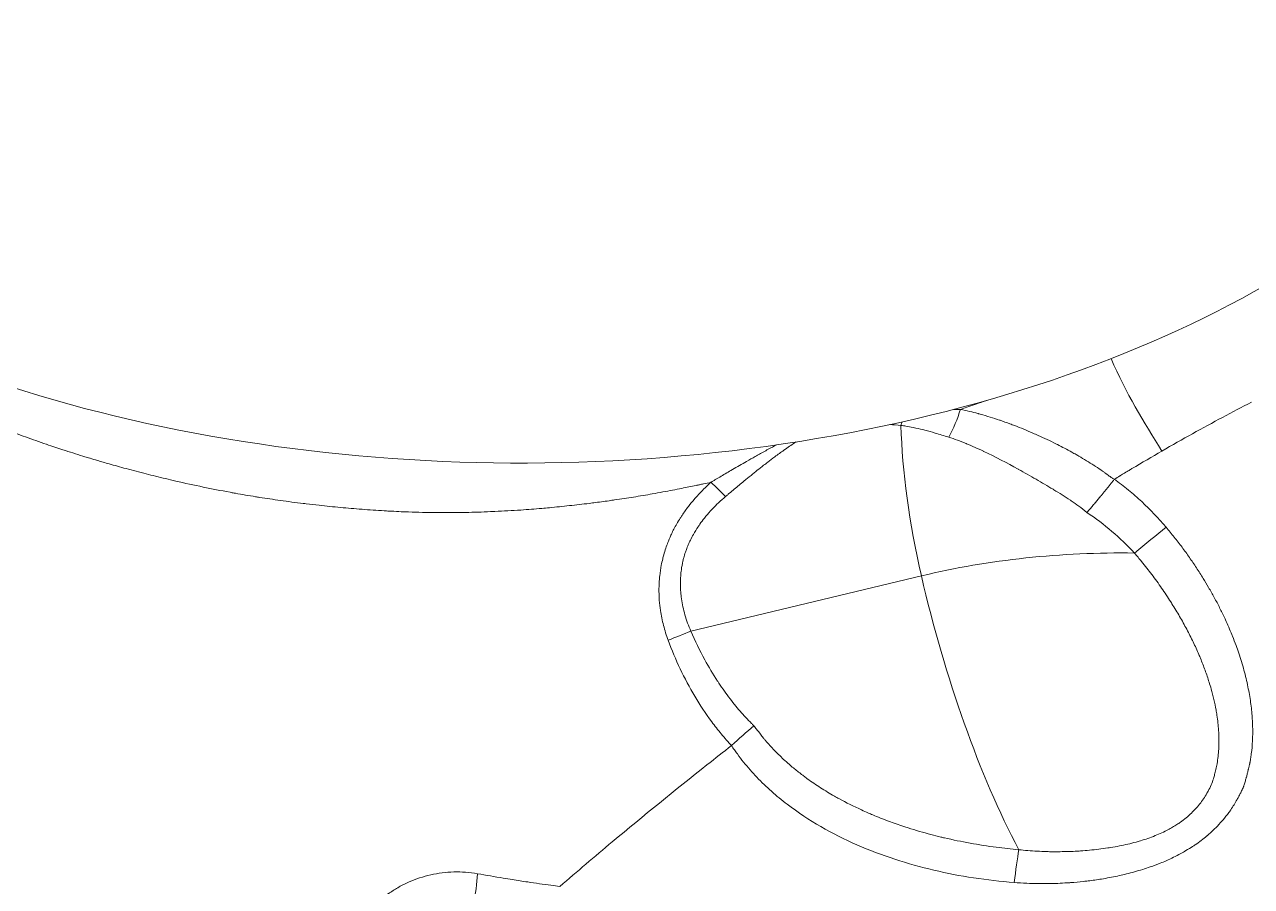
# Model space of a CAD drawing. Header units: millimetres. Extents: x -2122 to 22797, y 3569 to 89276.
# Drawn here: x 9050.4 to 9213.5, y 79997 to 80111.5 of the extents above; entities that cross this region are included whole.
import ezdxf

# ---------------------------------------------------------------- set-up
doc = ezdxf.new("R2010")
doc.units = ezdxf.units.MM
doc.header["$LTSCALE"] = 20
doc.layers.add('IA-TRAZ', color=8, linetype='Continuous', lineweight=5)

# ---------------------------------------------------------------- blocks, each defined once
blk = doc.blocks.new('A$C6cb7b9ed')
at = {"color": 0, "linetype": 'Continuous', "lineweight": 0, "extrusion": (2.77556e-16, 0.816497, 0.57735)}
blk.add_line((669.16, 4064.45), (699.81, 4071.78), dxfattribs=at)
at = {"color": 0, "linetype": 'Continuous', "lineweight": 0, "extrusion": (-9.71871e-17, 5.55112e-17, -1)}
blk.add_ellipse((646.6, 4167.61), major_axis=(140, 0), ratio=0.57735, start_param=0.282731, end_param=2.356194, dxfattribs=at)
at = {"color": 0, "linetype": 'Continuous', "lineweight": 0}
for centre, major_axis, ratio, start_param, end_param in [((700.51, 4094.41), (3.46, 9.25), 0.447039, -1.868229, -1.457333), ((693.31, 4096.56), (1.54, 9.76), 0.498275, -2.002504, -1.946694), ((728.35, 4074.68), (-7.62, -6.28), 0.024027, -2.143778, -1.563227), ((726.33, 4034.83), (-69.29, 0), 0.57735, -1.596918, -1.178097), ((638.22, 4030.75), (1, 7.84), 0.308149, -2.358245, -1.345308)]:
    blk.add_ellipse(centre, major_axis=major_axis, ratio=ratio, start_param=start_param, end_param=end_param, dxfattribs=at)
at = {"color": 0, "linetype": 'Continuous', "lineweight": 0, "extrusion": (-5.52021e-16, 6.2585e-16, -1)}
blk.add_ellipse((689.97, 4035.21), major_axis=(88.43, 68.1), ratio=0.183835, start_param=-0.890643, end_param=-0.78504, dxfattribs=at)
at = {"color": 0, "linetype": 'Continuous', "lineweight": 0, "extrusion": (3.4036e-16, 3.66778e-16, -1)}
blk.add_ellipse((711.43, 4073.63), major_axis=(-8.73, 36.5), ratio=0.31246, start_param=-1.546583, end_param=-0.977279, dxfattribs=at)
at = {"color": 0, "linetype": 'Continuous', "lineweight": 0, "extrusion": (-7.4465e-16, 1.04304e-15, -1)}
blk.add_ellipse((729.98, 4085.08), major_axis=(21.95, 12.96), ratio=0.075859, start_param=-1.444098, end_param=-1.255503, dxfattribs=at)
at = {"color": 0, "linetype": 'Continuous', "lineweight": 0, "extrusion": (-1.29574e-14, -1.31058e-14, -1)}
blk.add_ellipse((670.06, 4086.11), major_axis=(-7.04, 6.92), ratio=0.009794, start_param=-2.136899, end_param=-1.835884, dxfattribs=at)
at = {"color": 0, "linetype": 'Continuous', "lineweight": 0, "extrusion": (6.92439e-17, 1.87789e-16, -1)}
blk.add_ellipse((717.9, 4074.66), major_axis=(-13.6, 56.86), ratio=0.31246, start_param=-2.255862, end_param=-1.546583, dxfattribs=at)
at = {"color": 0, "linetype": 'Continuous', "lineweight": 0, "extrusion": (8.3559e-16, -1.87811e-15, -1)}
blk.add_ellipse((666.1, 4063.97), major_axis=(-9.18, -3.65), ratio=0.072038, start_param=-1.881475, end_param=-1.547257, dxfattribs=at)
at = {"color": 0, "linetype": 'Continuous', "lineweight": 0, "extrusion": (-2.48819e-15, 2.83916e-15, -1)}
blk.add_ellipse((675.34, 4049.45), major_axis=(6.35, 5.73), ratio=0.042107, start_param=-1.654337, end_param=-1.181696, dxfattribs=at)
at = {"color": 0, "linetype": 'Continuous', "lineweight": 0, "extrusion": (-2.42507e-14, 3.55032e-15, -1)}
blk.add_ellipse((711.88, 4028.76), major_axis=(1.34, 9.79), ratio=0.005334, start_param=-1.336922, end_param=-0.826575, dxfattribs=at)
at = {"color": 0, "linetype": 'Continuous', "lineweight": 0}
for points, knots in [([(671.84, 4084.23), (671.5, 4084.15), (671.16, 4084.08), (670.83, 4084.01), (670.66, 4083.97), (670.49, 4083.94), (670.33, 4083.9), (670.26, 4083.89), (670.2, 4083.87), (670.14, 4083.86), (670.12, 4083.86), (670.1, 4083.85), (670.08, 4083.85), (670, 4083.83), (669.92, 4083.82), (669.85, 4083.8), (669.22, 4083.67), (668.6, 4083.54), (667.96, 4083.42), (667.13, 4083.25), (666.3, 4083.09), (665.45, 4082.94), (664.98, 4082.85), (664.52, 4082.77), (664.04, 4082.68), (663.22, 4082.54), (662.39, 4082.4), (661.54, 4082.26), (660.71, 4082.13), (659.87, 4082), (659.02, 4081.88), (658.86, 4081.86), (658.7, 4081.83), (658.54, 4081.81), (657.87, 4081.71), (657.18, 4081.62), (656.49, 4081.53), (656.22, 4081.5), (655.94, 4081.46), (655.65, 4081.42), (654.79, 4081.32), (653.91, 4081.21), (653.02, 4081.12), (652.14, 4081.02), (651.25, 4080.93), (650.36, 4080.85), (650.02, 4080.82), (649.69, 4080.79), (649.35, 4080.76), (648.43, 4080.68), (647.49, 4080.61), (646.54, 4080.54), (645.41, 4080.46), (644.27, 4080.4), (643.11, 4080.35), (643.05, 4080.34), (643, 4080.34), (642.94, 4080.34), (641.85, 4080.29), (640.74, 4080.25), (639.63, 4080.23), (638.68, 4080.21), (637.71, 4080.19), (636.75, 4080.19), (635.67, 4080.19), (634.58, 4080.2), (633.48, 4080.22), (632.87, 4080.24), (632.25, 4080.26), (631.64, 4080.28), (630.77, 4080.31), (629.91, 4080.35), (629.03, 4080.4), (628.93, 4080.4), (628.82, 4080.41), (628.71, 4080.41), (628.66, 4080.42), (628.61, 4080.42), (628.57, 4080.42), (628.56, 4080.42), (628.55, 4080.42), (628.55, 4080.42), (628.5, 4080.43), (628.45, 4080.43), (628.39, 4080.43), (627.9, 4080.46), (627.41, 4080.49), (626.92, 4080.53), (626.43, 4080.56), (625.93, 4080.6), (625.45, 4080.64), (624.48, 4080.71), (623.53, 4080.79), (622.58, 4080.88), (621.62, 4080.97), (620.67, 4081.06), (619.74, 4081.17), (619.16, 4081.23), (618.59, 4081.29), (618.02, 4081.36), (617.89, 4081.38), (617.76, 4081.39), (617.64, 4081.41), (616.61, 4081.53), (615.6, 4081.67), (614.6, 4081.81), (613.67, 4081.94), (612.74, 4082.08), (611.83, 4082.22), (611.66, 4082.25), (611.48, 4082.28), (611.31, 4082.31), (610.39, 4082.45), (609.5, 4082.61), (608.61, 4082.77), (608.55, 4082.78), (608.49, 4082.79), (608.43, 4082.8), (608.37, 4082.81), (608.3, 4082.82), (608.24, 4082.83), (608.22, 4082.84), (608.2, 4082.84), (608.18, 4082.84), (608.08, 4082.86), (607.99, 4082.88), (607.9, 4082.9), (606.7, 4083.12), (605.51, 4083.35), (604.33, 4083.59), (603.1, 4083.85), (601.89, 4084.11), (600.69, 4084.39), (599.78, 4084.6), (598.88, 4084.81), (598, 4085.03), (597.58, 4085.13), (597.17, 4085.23), (596.76, 4085.34), (595.86, 4085.57), (594.96, 4085.8), (594.08, 4086.04), (593.32, 4086.25), (592.57, 4086.46), (591.82, 4086.67), (591.3, 4086.82), (590.78, 4086.97), (590.27, 4087.12), (589.94, 4087.22), (589.62, 4087.31), (589.29, 4087.41), (589.28, 4087.41), (589.27, 4087.42), (589.26, 4087.42), (589.04, 4087.49), (588.82, 4087.56), (588.6, 4087.62), (588.51, 4087.65), (588.42, 4087.68), (588.34, 4087.7), (587.45, 4087.98), (586.56, 4088.26), (585.68, 4088.55), (584.96, 4088.78), (584.24, 4089.02), (583.52, 4089.27), (583.5, 4089.27), (583.49, 4089.28), (583.48, 4089.28), (582.56, 4089.59), (581.64, 4089.92), (580.73, 4090.25), (579.85, 4090.57), (578.96, 4090.9), (578.08, 4091.23), (577.13, 4091.6), (576.17, 4091.97), (575.23, 4092.36), (574.35, 4092.71), (573.48, 4093.08), (572.61, 4093.45), (572.42, 4093.53), (572.23, 4093.61), (572.04, 4093.69), (572, 4093.71), (571.96, 4093.73), (571.93, 4093.74), (571.89, 4093.76), (571.86, 4093.77), (571.82, 4093.79), (571.76, 4093.81), (571.7, 4093.84), (571.64, 4093.86), (571.56, 4093.9), (571.48, 4093.93), (571.41, 4093.97), (570.8, 4094.23), (570.2, 4094.5), (569.6, 4094.77), (568.64, 4095.21), (567.67, 4095.67), (566.71, 4096.13), (565.89, 4096.53), (565.08, 4096.93), (564.26, 4097.35), (563.85, 4097.56), (563.43, 4097.78), (563.02, 4097.99), (562.4, 4098.32), (561.79, 4098.65), (561.17, 4098.98), (560.93, 4099.12), (560.68, 4099.25), (560.44, 4099.39), (559.67, 4099.81), (558.91, 4100.25), (558.15, 4100.69), (557.79, 4100.91), (557.42, 4101.12), (557.06, 4101.34), (557.01, 4101.37), (556.95, 4101.41), (556.9, 4101.44), (556.89, 4101.44), (556.88, 4101.45), (556.87, 4101.46), (556.81, 4101.49), (556.75, 4101.53), (556.69, 4101.57), (555.89, 4102.05), (555.11, 4102.54), (554.33, 4103.04), (553.59, 4103.52), (552.84, 4104.01), (552.11, 4104.51), (552.1, 4104.52), (552.08, 4104.53), (552.07, 4104.54), (551.36, 4105.03), (550.65, 4105.52), (549.96, 4106.03), (549.27, 4106.52), (548.6, 4107.02), (547.94, 4107.53), (547.29, 4108.02), (546.66, 4108.52), (546.03, 4109.03), (545.89, 4109.14), (545.75, 4109.26), (545.61, 4109.37), (545.22, 4109.69), (544.84, 4110.01), (544.46, 4110.33), (544.42, 4110.37), (544.38, 4110.4), (544.34, 4110.44), (544.33, 4110.44), (544.32, 4110.45), (544.31, 4110.46), (544.27, 4110.49), (544.23, 4110.53), (544.19, 4110.56), (544.14, 4110.61), (544.09, 4110.65), (544.04, 4110.69), (543.94, 4110.78), (543.84, 4110.86), (543.74, 4110.95), (543.55, 4111.12), (543.35, 4111.29), (543.16, 4111.46), (542.51, 4112.03), (541.88, 4112.61), (541.26, 4113.2), (541.13, 4113.33), (541, 4113.45), (540.87, 4113.58), (540.31, 4114.12), (539.75, 4114.67), (539.21, 4115.22), (539.18, 4115.26), (539.14, 4115.3), (539.1, 4115.34), (539.09, 4115.35), (539.08, 4115.36), (539.07, 4115.37), (539.02, 4115.42), (538.97, 4115.48), (538.92, 4115.53), (538.84, 4115.61), (538.77, 4115.69), (538.69, 4115.76), (538.63, 4115.82), (538.58, 4115.88), (538.52, 4115.94), (538.4, 4116.07), (538.29, 4116.19), (538.17, 4116.31), (538.15, 4116.34), (538.12, 4116.37), (538.09, 4116.4)], [0.1192307, 0.1192307, 0.1192307, 0.1192307, 0.1226397, 0.1226397, 0.1226397, 0.1243442, 0.1243442, 0.1243442, 0.124979, 0.124979, 0.124979, 0.1251964, 0.1251964, 0.1251964, 0.1260487, 0.1260487, 0.1260487, 0.1328666, 0.1328666, 0.1328666, 0.1416881, 0.1416881, 0.1416881, 0.1465026, 0.1465026, 0.1465026, 0.1549023, 0.1549023, 0.1549023, 0.163139, 0.163139, 0.163139, 0.1646525, 0.1646525, 0.1646525, 0.1711519, 0.1711519, 0.1711519, 0.1737746, 0.1737746, 0.1737746, 0.1818867, 0.1818867, 0.1818867, 0.1898727, 0.1898727, 0.1898727, 0.1928372, 0.1928372, 0.1928372, 0.2010465, 0.2010465, 0.2010465, 0.2107918, 0.2107918, 0.2107918, 0.2112579, 0.2112579, 0.2112579, 0.2204657, 0.2204657, 0.2204657, 0.2283185, 0.2283185, 0.2283185, 0.2370748, 0.2370748, 0.2370748, 0.2419544, 0.2419544, 0.2419544, 0.2487724, 0.2487724, 0.2487724, 0.2496247, 0.2496247, 0.2496247, 0.2499955, 0.2499955, 0.2499955, 0.2500508, 0.2500508, 0.2500508, 0.2504769, 0.2504769, 0.2504769, 0.2546638, 0.2546638, 0.2546638, 0.2588927, 0.2588927, 0.2588927, 0.2672423, 0.2672423, 0.2672423, 0.27573, 0.27573, 0.27573, 0.2809554, 0.2809554, 0.2809554, 0.2821402, 0.2821402, 0.2821402, 0.2916109, 0.2916109, 0.2916109, 0.3005351, 0.3005351, 0.3005351, 0.3022467, 0.3022467, 0.3022467, 0.3112317, 0.3112317, 0.3112317, 0.3118388, 0.3118388, 0.3118388, 0.3124976, 0.3124976, 0.3124976, 0.3126911, 0.3126911, 0.3126911, 0.3135433, 0.3135433, 0.3135433, 0.3247763, 0.3247763, 0.3247763, 0.3364563, 0.3364563, 0.3364563, 0.3452694, 0.3452694, 0.3452694, 0.3493668, 0.3493668, 0.3493668, 0.3583828, 0.3583828, 0.3583828, 0.3660967, 0.3660967, 0.3660967, 0.3714962, 0.3714962, 0.3714962, 0.3749052, 0.3749052, 0.3749052, 0.3750105, 0.3750105, 0.3750105, 0.3773805, 0.3773805, 0.3773805, 0.3783142, 0.3783142, 0.3783142, 0.3877928, 0.3877928, 0.3877928, 0.3955082, 0.3955082, 0.3955082, 0.3956504, 0.3956504, 0.3956504, 0.4054964, 0.4054964, 0.4054964, 0.4150489, 0.4150489, 0.4150489, 0.425425, 0.425425, 0.425425, 0.4350176, 0.4350176, 0.4350176, 0.4371193, 0.4371193, 0.4371193, 0.4375196, 0.4375196, 0.4375196, 0.4379716, 0.4379716, 0.4379716, 0.4386965, 0.4386965, 0.4386965, 0.4396761, 0.4396761, 0.4396761, 0.4470694, 0.4470694, 0.4470694, 0.4589807, 0.4589807, 0.4589807, 0.4690689, 0.4690689, 0.4690689, 0.4742327, 0.4742327, 0.4742327, 0.4819486, 0.4819486, 0.4819486, 0.4850265, 0.4850265, 0.4850265, 0.4947021, 0.4947021, 0.4947021, 0.4993335, 0.4993335, 0.4993335, 0.50003, 0.50003, 0.50003, 0.5001857, 0.5001857, 0.5001857, 0.501038, 0.501038, 0.501038, 0.5121075, 0.5121075, 0.5121075, 0.5227659, 0.5227659, 0.5227659, 0.5229761, 0.5229761, 0.5229761, 0.5333489, 0.5333489, 0.5333489, 0.5435068, 0.5435068, 0.5435068, 0.5533843, 0.5533843, 0.5533843, 0.5555819, 0.5555819, 0.5555819, 0.5617347, 0.5617347, 0.5617347, 0.5623999, 0.5623999, 0.5623999, 0.5625348, 0.5625348, 0.5625348, 0.5632521, 0.5632521, 0.5632521, 0.5641044, 0.5641044, 0.5641044, 0.5658089, 0.5658089, 0.5658089, 0.5692179, 0.5692179, 0.5692179, 0.5804676, 0.5804676, 0.5804676, 0.5828538, 0.5828538, 0.5828538, 0.5930808, 0.5930808, 0.5930808, 0.593776, 0.593776, 0.593776, 0.5939331, 0.5939331, 0.5939331, 0.5947853, 0.5947853, 0.5947853, 0.5960098, 0.5960098, 0.5960098, 0.5969709, 0.5969709, 0.5969709, 0.5989531, 0.5989531, 0.5989531, 0.5994036, 0.5994036, 0.5994036, 0.5994036]), ([(708.66, 4095.16), (707.89, 4094.9), (706.96, 4094.58), (705.86, 4094.21), (705.58, 4094.12), (705.3, 4094.02), (705.01, 4093.92)], [0.00048775, 0.00048775, 0.00048775, 0.00048775, 0.0126066, 0.0126066, 0.0126066, 0.01559906, 0.01559906, 0.01559906, 0.01559906]), ([(705.01, 4093.92), (705.41, 4093.83), (705.81, 4093.74), (706.21, 4093.65), (706.59, 4093.55), (706.96, 4093.46), (707.33, 4093.36), (707.35, 4093.35), (707.37, 4093.34), (707.4, 4093.34), (707.47, 4093.32), (707.55, 4093.29), (707.63, 4093.27), (708.07, 4093.15), (708.51, 4093.02), (708.95, 4092.88), (709.37, 4092.75), (709.79, 4092.62), (710.21, 4092.48), (710.23, 4092.47), (710.24, 4092.47), (710.26, 4092.46), (710.7, 4092.31), (711.13, 4092.16), (711.57, 4091.99), (711.78, 4091.91), (712, 4091.83), (712.22, 4091.75), (712.62, 4091.6), (713.02, 4091.44), (713.42, 4091.27), (713.82, 4091.11), (714.23, 4090.94), (714.63, 4090.76), (714.86, 4090.66), (715.1, 4090.56), (715.33, 4090.45), (715.73, 4090.27), (716.13, 4090.09), (716.53, 4089.9), (716.92, 4089.72), (717.3, 4089.53), (717.68, 4089.34), (717.74, 4089.31), (717.79, 4089.29), (717.85, 4089.26), (717.86, 4089.25), (717.88, 4089.24), (717.89, 4089.24), (718.21, 4089.07), (718.53, 4088.91), (718.85, 4088.74), (719.17, 4088.58), (719.49, 4088.4), (719.81, 4088.23), (720, 4088.12), (720.19, 4088.02), (720.38, 4087.91), (720.41, 4087.89), (720.43, 4087.88), (720.46, 4087.87), (720.81, 4087.66), (721.16, 4087.46), (721.51, 4087.25), (721.85, 4087.04), (722.18, 4086.84), (722.52, 4086.62), (722.66, 4086.53), (722.8, 4086.44), (722.94, 4086.35), (722.95, 4086.34), (722.96, 4086.33), (722.97, 4086.33), (723.28, 4086.12), (723.59, 4085.91), (723.89, 4085.7), (723.99, 4085.63), (724.09, 4085.56), (724.19, 4085.49), (724.39, 4085.34), (724.59, 4085.2), (724.79, 4085.05), (724.81, 4085.04), (724.82, 4085.03), (724.83, 4085.02), (724.87, 4084.99), (724.91, 4084.96), (724.96, 4084.93), (725.01, 4084.89), (725.06, 4084.85), (725.12, 4084.82), (725.17, 4084.78), (725.22, 4084.75), (725.27, 4084.72), (725.32, 4084.7), (725.38, 4084.67), (725.44, 4084.65)], [0, 0, 0, 0, 0.00068897, 0.00068897, 0.00068897, 0.00133773, 0.00133773, 0.00133773, 0.00137794, 0.00137794, 0.00137794, 0.00151424, 0.00151424, 0.00151424, 0.00228949, 0.00228949, 0.00228949, 0.00302847, 0.00302847, 0.00302847, 0.00305696, 0.00305696, 0.00305696, 0.00383179, 0.00383179, 0.00383179, 0.00421369, 0.00421369, 0.00421369, 0.00492762, 0.00492762, 0.00492762, 0.0056409, 0.0056409, 0.0056409, 0.00605694, 0.00605694, 0.00605694, 0.0067681, 0.0067681, 0.0067681, 0.00744773, 0.00744773, 0.00744773, 0.00754332, 0.00754332, 0.00754332, 0.00757118, 0.00757118, 0.00757118, 0.00813657, 0.00813657, 0.00813657, 0.00869958, 0.00869958, 0.00869958, 0.00904085, 0.00904085, 0.00904085, 0.00908542, 0.00908542, 0.00908542, 0.00971394, 0.00971394, 0.00971394, 0.01032569, 0.01032569, 0.01032569, 0.01058459, 0.01058459, 0.01058459, 0.01059965, 0.01059965, 0.01059965, 0.01117106, 0.01117106, 0.01117106, 0.01135677, 0.01135677, 0.01135677, 0.01173533, 0.01173533, 0.01173533, 0.01176077, 0.01176077, 0.01176077, 0.01183711, 0.01183711, 0.01183711, 0.01193218, 0.01193218, 0.01193218, 0.01201839, 0.01201839, 0.01201839, 0.01210252, 0.01210252, 0.01210252, 0.01210252]), ([(703.44, 4090.22), (702.83, 4090.41), (702.23, 4090.6), (701.63, 4090.77), (701.18, 4090.9), (700.73, 4091.03), (700.28, 4091.14), (699.88, 4091.25), (699.48, 4091.35), (699.09, 4091.43), (698.96, 4091.46), (698.83, 4091.49), (698.7, 4091.52), (698.39, 4091.58), (698.08, 4091.64), (697.76, 4091.69), (697.54, 4091.72), (697.31, 4091.76), (697.09, 4091.78)], [0, 0, 0, 0, 0.001072957, 0.001072957, 0.001072957, 0.001872912, 0.001872912, 0.001872912, 0.002582565, 0.002582565, 0.002582565, 0.002811903, 0.002811903, 0.002811903, 0.003361421, 0.003361421, 0.003361421, 0.003755593, 0.003755593, 0.003755593, 0.003755593]), ([(671.84, 4084.23), (671.86, 4084.24), (671.87, 4084.25), (671.88, 4084.25), (671.95, 4084.29), (672.01, 4084.33), (672.07, 4084.37), (672.19, 4084.44), (672.32, 4084.51), (672.44, 4084.59), (672.46, 4084.6), (672.48, 4084.61), (672.5, 4084.62), (672.73, 4084.76), (672.96, 4084.89), (673.19, 4085.03), (673.68, 4085.32), (674.18, 4085.61), (674.68, 4085.91), (675.31, 4086.27), (675.95, 4086.64), (676.58, 4087), (676.96, 4087.22), (677.33, 4087.43), (677.71, 4087.64), (677.84, 4087.72), (677.97, 4087.79), (678.11, 4087.86), (678.55, 4088.11), (679, 4088.36), (679.45, 4088.61), (679.82, 4088.81), (680.18, 4089), (680.55, 4089.2)], [-0.00000006, -0.00000006, -0.00000006, -0.00000006, 0.000025181, 0.000025181, 0.000025181, 0.000134689, 0.000134689, 0.000134689, 0.000353768, 0.000353768, 0.000353768, 0.000386661, 0.000386661, 0.000386661, 0.000792386, 0.000792386, 0.000792386, 0.001671854, 0.001671854, 0.001671854, 0.002783683, 0.002783683, 0.002783683, 0.003442857, 0.003442857, 0.003442857, 0.003673857, 0.003673857, 0.003673857, 0.004455729, 0.004455729, 0.004455729, 0.005087604, 0.005087604, 0.005087604, 0.005087604]), ([(683.16, 4089.59), (683.14, 4089.58), (683.12, 4089.56), (683.1, 4089.55), (683.05, 4089.52), (682.99, 4089.48), (682.94, 4089.45), (682.73, 4089.31), (682.51, 4089.16), (682.29, 4089.02), (682.04, 4088.84), (681.79, 4088.67), (681.54, 4088.49), (681.13, 4088.2), (680.72, 4087.91), (680.32, 4087.61), (680, 4087.37), (679.69, 4087.13), (679.38, 4086.89), (679.2, 4086.76), (679.02, 4086.62), (678.84, 4086.48), (678.27, 4086.04), (677.71, 4085.59), (677.16, 4085.14), (676.85, 4084.89), (676.53, 4084.64), (676.22, 4084.38), (675.79, 4084.03), (675.37, 4083.67), (674.94, 4083.31), (674.72, 4083.13), (674.51, 4082.95), (674.3, 4082.78), (674.19, 4082.69), (674.09, 4082.6), (673.98, 4082.51), (673.93, 4082.46), (673.87, 4082.42), (673.82, 4082.37), (673.81, 4082.36), (673.8, 4082.35), (673.78, 4082.34)], [0.007910324, 0.007910324, 0.007910324, 0.007910324, 0.007949356, 0.007949356, 0.007949356, 0.008041525, 0.008041525, 0.008041525, 0.008440437, 0.008440437, 0.008440437, 0.008905289, 0.008905289, 0.008905289, 0.009671875, 0.009671875, 0.009671875, 0.01027212, 0.01027212, 0.01027212, 0.010617289, 0.010617289, 0.010617289, 0.011706897, 0.011706897, 0.011706897, 0.012318952, 0.012318952, 0.012318952, 0.01316787, 0.01316787, 0.01316787, 0.013592166, 0.013592166, 0.013592166, 0.013804311, 0.013804311, 0.013804311, 0.013910389, 0.013910389, 0.013910389, 0.013935483, 0.013935483, 0.013935483, 0.013935483]), ([(721.82, 4080.21), (721.47, 4080.51), (721.11, 4080.79), (720.74, 4081.05), (720.4, 4081.3), (720.07, 4081.53), (719.73, 4081.76), (719.69, 4081.78), (719.65, 4081.81), (719.61, 4081.83), (718.88, 4082.32), (718.15, 4082.78), (717.4, 4083.23), (717.37, 4083.25), (717.35, 4083.27), (717.32, 4083.29), (716.56, 4083.74), (715.81, 4084.19), (715.06, 4084.62), (714.28, 4085.07), (713.5, 4085.51), (712.72, 4085.94), (712.71, 4085.95), (712.7, 4085.95), (712.69, 4085.96), (711.16, 4086.8), (709.64, 4087.6), (708.1, 4088.33), (708.09, 4088.33), (708.08, 4088.34), (708.07, 4088.34), (707.32, 4088.7), (706.56, 4089.04), (705.8, 4089.35), (705.77, 4089.36), (705.75, 4089.37), (705.73, 4089.38), (704.98, 4089.69), (704.22, 4089.97), (703.44, 4090.22)], [0, 0, 0, 0, 0.00070037, 0.00070037, 0.00070037, 0.00133046, 0.00133046, 0.00133046, 0.00140074, 0.00140074, 0.00140074, 0.00274833, 0.00274833, 0.00274833, 0.00280148, 0.00280148, 0.00280148, 0.0041674, 0.0041674, 0.0041674, 0.00558615, 0.00558615, 0.00558615, 0.00560296, 0.00560296, 0.00560296, 0.00840444, 0.00840444, 0.00840444, 0.00842374, 0.00842374, 0.00842374, 0.00980518, 0.00980518, 0.00980518, 0.00984642, 0.00984642, 0.00984642, 0.01120587, 0.01120587, 0.01120587, 0.01120587]), ([(727.59, 4085.91), (727.74, 4086), (729.11, 4086.81), (730.47, 4087.61), (731.78, 4088.37)], [0.8379275, 0.8379275, 0.8379275, 0.8379275, 0.8416667, 1, 1, 1, 1]), ([(725.45, 4084.63), (725.72, 4084.79), (725.97, 4084.94), (726.2, 4085.07), (726.23, 4085.09), (726.26, 4085.11), (726.29, 4085.13), (727.05, 4085.59), (727.41, 4085.8), (727.59, 4085.91)], [0.831818988, 0.831818988, 0.831818988, 0.831818988, 0.833142689, 0.833142689, 0.833142689, 0.833333333, 0.833333333, 0.833333333, 0.837927506, 0.837927506, 0.837927506, 0.837927506]), ([(666.15, 4063.22), (665.91, 4063.88), (665.7, 4064.54), (665.36, 4065.86), (665.22, 4066.52), (665.06, 4067.64), (665.01, 4068.09), (664.96, 4068.65), (664.96, 4068.77), (664.94, 4069.14), (664.93, 4069.39), (664.92, 4069.74), (664.92, 4069.83), (664.92, 4070.06), (664.93, 4070.2), (664.94, 4070.66), (664.96, 4070.98), (664.99, 4071.46), (665.01, 4071.62), (665.08, 4072.25), (665.15, 4072.72), (665.29, 4073.48), (665.35, 4073.77), (665.47, 4074.24), (665.51, 4074.42), (665.64, 4074.88), (665.73, 4075.17), (665.91, 4075.71), (666.01, 4075.98), (666.19, 4076.44), (666.27, 4076.63), (666.42, 4076.99), (666.5, 4077.16), (666.79, 4077.79), (667.03, 4078.24), (667.44, 4078.95), (667.6, 4079.22), (667.84, 4079.59), (667.91, 4079.71), (668.26, 4080.24), (668.55, 4080.63), (669.09, 4081.34), (669.35, 4081.65), (669.67, 4082.02), (669.72, 4082.08), (670.12, 4082.54), (670.48, 4082.92), (671.18, 4083.61), (671.51, 4083.93), (671.84, 4084.23)], [0, 0, 0, 0, 0.00105022, 0.00105022, 0.00207779, 0.00207779, 0.0027711, 0.0027711, 0.00294188, 0.00294188, 0.00333169, 0.00333169, 0.00346759, 0.00346759, 0.00367735, 0.00367735, 0.00416907, 0.00416907, 0.00441282, 0.00441282, 0.0051457, 0.0051457, 0.00560441, 0.00560441, 0.00588377, 0.00588377, 0.00633871, 0.00633871, 0.00675888, 0.00675888, 0.00708405, 0.00708405, 0.00735471, 0.00735471, 0.0081418, 0.0081418, 0.00860698, 0.00860698, 0.00882565, 0.00882565, 0.00956626, 0.00956626, 0.01017042, 0.01017042, 0.01029659, 0.01029659, 0.01108725, 0.01108725, 0.01176753, 0.01176753, 0.01176753, 0.01176753]), ([(725.41, 4084.56), (725.32, 4084.45), (725.24, 4084.34), (725.15, 4084.23), (725.06, 4084.12), (724.97, 4084.01), (724.87, 4083.89), (724.78, 4083.78), (724.69, 4083.66), (724.59, 4083.54), (724.5, 4083.42), (724.4, 4083.3), (724.3, 4083.18), (724.2, 4083.06), (724.1, 4082.93), (724, 4082.81), (723.91, 4082.7), (723.82, 4082.59), (723.73, 4082.48), (723.61, 4082.33), (723.49, 4082.19), (723.37, 4082.04), (723.24, 4081.89), (723.11, 4081.73), (722.99, 4081.58), (722.86, 4081.44), (722.74, 4081.29), (722.62, 4081.14), (722.49, 4080.99), (722.36, 4080.84), (722.23, 4080.69), (722.1, 4080.54), (721.98, 4080.39), (721.85, 4080.24)], [0, 0, 0, 0, 0.086922, 0.086922, 0.086922, 0.172802, 0.172802, 0.172802, 0.257569, 0.257569, 0.257569, 0.341863, 0.341863, 0.341863, 0.425758, 0.425758, 0.425758, 0.5, 0.5, 0.5, 0.597268, 0.597268, 0.597268, 0.697951, 0.697951, 0.697951, 0.795889, 0.795889, 0.795889, 0.897944, 0.897944, 0.897944, 1, 1, 1, 1]), ([(725.46, 4084.63), (725.77, 4084.4), (726.09, 4084.16), (726.71, 4083.68), (727.02, 4083.44), (727.93, 4082.7), (728.52, 4082.18), (730.24, 4080.59), (731.33, 4079.45), (732.35, 4078.24)], [-0.00000006, -0.00000006, -0.00000006, -0.00000006, 0.000595908, 0.000595908, 0.001191875, 0.001191875, 0.00238381, 0.00238381, 0.00476768, 0.00476768, 0.00476768, 0.00476768]), ([(673.78, 4082.34), (673.46, 4082.07), (673.15, 4081.79), (672.56, 4081.23), (672.28, 4080.95), (671.99, 4080.64), (671.97, 4080.62), (671.9, 4080.54), (671.84, 4080.48), (671.5, 4080.11), (671.22, 4079.79), (670.75, 4079.2), (670.55, 4078.94), (670.28, 4078.55), (670.21, 4078.44), (669.91, 4077.99), (669.69, 4077.65), (669.36, 4077.04), (669.22, 4076.79), (669.03, 4076.38), (668.96, 4076.24), (668.8, 4075.87), (668.71, 4075.65), (668.56, 4075.26), (668.5, 4075.09), (668.36, 4074.68), (668.29, 4074.43), (668.18, 4074.04), (668.14, 4073.89), (668.02, 4073.37), (667.95, 4072.99), (667.86, 4072.32), (667.83, 4072.04), (667.8, 4071.62), (667.79, 4071.5), (667.78, 4071.14), (667.77, 4070.9), (667.77, 4070.51), (667.78, 4070.35), (667.79, 4069.95), (667.81, 4069.71), (667.84, 4069.39), (667.85, 4069.32), (667.86, 4069.16), (667.87, 4069.08), (667.97, 4068.28), (668.11, 4067.57), (668.5, 4066.14), (668.75, 4065.41), (669.09, 4064.62), (669.12, 4064.54), (669.16, 4064.45)], [0.00000001, 0.00000001, 0.00000001, 0.00000001, 0.00063812, 0.00063812, 0.00123664, 0.00123664, 0.00127623, 0.00127623, 0.00140562, 0.00140562, 0.00204308, 0.00204308, 0.00255246, 0.00255246, 0.00276481, 0.00276481, 0.0033849, 0.0033849, 0.00382869, 0.00382869, 0.00407497, 0.00407497, 0.00443754, 0.00443754, 0.00471172, 0.00471172, 0.00510492, 0.00510492, 0.00533885, 0.00533885, 0.00593155, 0.00593155, 0.00638114, 0.00638114, 0.00656887, 0.00656887, 0.00693306, 0.00693306, 0.00717401, 0.00717401, 0.00754186, 0.00754186, 0.00765737, 0.00765737, 0.00777932, 0.00777932, 0.00889519, 0.00889519, 0.01007461, 0.01007461, 0.01020983, 0.01020983, 0.01020983, 0.01020983]), ([(728.14, 4074.82), (727.18, 4075.84), (726.18, 4076.8), (725.13, 4077.7), (724.08, 4078.6), (722.98, 4079.44), (721.82, 4080.2)], [0, 0, 0, 0, 0.002106825, 0.002106825, 0.002106825, 0.004207791, 0.004207791, 0.004207791, 0.004207791]), ([(732.35, 4078.24), (732.72, 4077.81), (733.08, 4077.37), (733.78, 4076.49), (734.12, 4076.04), (734.79, 4075.15), (735.12, 4074.69), (735.76, 4073.78), (736.07, 4073.32), (736.68, 4072.39), (736.98, 4071.92), (737.52, 4071.05), (737.75, 4070.65), (738.25, 4069.81), (738.5, 4069.36), (738.99, 4068.45), (739.23, 4068), (739.69, 4067.09), (739.91, 4066.63), (740.16, 4066.1), (740.19, 4066.03), (740.52, 4065.3), (740.81, 4064.64), (741.11, 4063.9), (741.14, 4063.83), (741.33, 4063.35), (741.49, 4062.95), (741.76, 4062.2), (741.88, 4061.86), (742.25, 4060.76), (742.48, 4060.01), (742.89, 4058.52), (743.07, 4057.78), (743.36, 4056.35), (743.48, 4055.66), (743.67, 4054.3), (743.74, 4053.63), (743.8, 4052.83), (743.8, 4052.69), (743.84, 4052.04), (743.85, 4051.53), (743.85, 4050.79), (743.85, 4050.55), (743.82, 4049.72), (743.78, 4049.14), (743.7, 4048.41), (743.68, 4048.27), (743.64, 4047.9), (743.61, 4047.68), (743.56, 4047.41), (743.56, 4047.36), (743.53, 4047.22), (743.52, 4047.13), (743.49, 4047), (743.48, 4046.95), (743.46, 4046.85), (743.45, 4046.8), (743.43, 4046.7), (743.41, 4046.65), (743.39, 4046.55), (743.38, 4046.49), (743.35, 4046.38), (743.34, 4046.33), (743.31, 4046.21), (743.3, 4046.15), (743.27, 4046.06), (743.26, 4046.02), (743.23, 4045.89), (743.21, 4045.8), (743.17, 4045.64), (743.15, 4045.56), (743.12, 4045.41), (743.1, 4045.33), (743.06, 4045.19), (743.04, 4045.12), (743.01, 4045), (743, 4044.96), (742.97, 4044.83), (742.94, 4044.75), (742.89, 4044.57), (742.87, 4044.48), (742.82, 4044.32), (742.8, 4044.23), (742.75, 4044.07), (742.72, 4043.99), (742.69, 4043.9), (742.69, 4043.89), (742.69, 4043.88)], [0, 0, 0, 0, 0.00085251, 0.00085251, 0.00170236, 0.00170236, 0.00255038, 0.00255038, 0.00339841, 0.00339841, 0.00424835, 0.00424835, 0.00496213, 0.00496213, 0.00575154, 0.00575154, 0.00653777, 0.00653777, 0.00732252, 0.00732252, 0.00744319, 0.00744319, 0.00855278, 0.00855278, 0.00868372, 0.00868372, 0.0093531, 0.0093531, 0.00992425, 0.00992425, 0.01118259, 0.01118259, 0.01240532, 0.01240532, 0.0135571, 0.0135571, 0.01465739, 0.01465739, 0.01488638, 0.01488638, 0.0157277, 0.0157277, 0.01612691, 0.01612691, 0.01712065, 0.01712065, 0.01736745, 0.01736745, 0.01774629, 0.01774629, 0.0178324, 0.0178324, 0.01798771, 0.01798771, 0.01807198, 0.01807198, 0.01815835, 0.01815835, 0.01824719, 0.01824719, 0.01834095, 0.01834095, 0.0184382, 0.0184382, 0.01854286, 0.01854286, 0.01860798, 0.01860798, 0.01876304, 0.01876304, 0.01889938, 0.01889938, 0.01902974, 0.01902974, 0.01915589, 0.01915589, 0.01922824, 0.01922824, 0.01938331, 0.01938331, 0.01953838, 0.01953838, 0.01968216, 0.01968216, 0.01982919, 0.01982919, 0.01984851, 0.01984851, 0.01984851, 0.01984851]), ([(712.75, 4035.39), (713.16, 4035.34), (713.56, 4035.31), (714.39, 4035.24), (714.8, 4035.21), (715.63, 4035.17), (716.05, 4035.15), (716.6, 4035.14), (716.72, 4035.13), (717.23, 4035.13), (717.6, 4035.12), (718.35, 4035.13), (718.73, 4035.13), (719.49, 4035.15), (719.87, 4035.17), (720.48, 4035.2), (720.72, 4035.21), (721.36, 4035.26), (721.76, 4035.29), (722.57, 4035.36), (722.98, 4035.41), (723.78, 4035.51), (724.19, 4035.56), (724.72, 4035.64), (724.86, 4035.66), (725.37, 4035.75), (725.75, 4035.81), (726.51, 4035.96), (726.88, 4036.04), (727.62, 4036.21), (727.98, 4036.31), (728.54, 4036.46), (728.73, 4036.51), (729.26, 4036.67), (729.6, 4036.78), (730.25, 4037.01), (730.57, 4037.13), (731.19, 4037.38), (731.49, 4037.51), (732.06, 4037.77), (732.33, 4037.9), (732.79, 4038.15), (732.99, 4038.26), (733.39, 4038.5), (733.59, 4038.62), (733.94, 4038.84), (734.09, 4038.95), (734.5, 4039.24), (734.75, 4039.43), (735.24, 4039.83), (735.47, 4040.04), (735.93, 4040.48), (736.15, 4040.7), (736.56, 4041.16), (736.76, 4041.39), (737.11, 4041.86), (737.28, 4042.09), (737.59, 4042.57), (737.74, 4042.82), (737.89, 4043.11), (737.91, 4043.14), (738.07, 4043.44), (738.2, 4043.71), (738.44, 4044.27), (738.54, 4044.55), (738.69, 4045.01), (738.74, 4045.2), (738.82, 4045.49), (738.84, 4045.6), (738.93, 4045.95), (738.98, 4046.19), (739.05, 4046.49), (739.06, 4046.54), (739.13, 4046.91), (739.18, 4047.23), (739.26, 4047.86), (739.29, 4048.19), (739.34, 4048.84), (739.35, 4049.17), (739.36, 4049.74), (739.36, 4049.99), (739.35, 4050.57), (739.34, 4050.9), (739.29, 4051.58), (739.26, 4051.91), (739.19, 4052.59), (739.15, 4052.92), (739.06, 4053.49), (739.02, 4053.73), (738.9, 4054.42), (738.8, 4054.88), (738.58, 4055.81), (738.46, 4056.28), (738.25, 4057.05), (738.15, 4057.35), (737.89, 4058.18), (737.72, 4058.71), (737.33, 4059.77), (737.12, 4060.3), (736.84, 4060.99), (736.77, 4061.16), (736.45, 4061.89), (736.2, 4062.45), (735.66, 4063.57), (735.37, 4064.14), (734.78, 4065.26), (734.46, 4065.83), (733.81, 4066.95), (733.47, 4067.52), (733.07, 4068.16), (733.01, 4068.24), (732.57, 4068.94), (732.16, 4069.56), (731.32, 4070.77), (730.89, 4071.36), (730, 4072.54), (729.55, 4073.12), (728.77, 4074.07), (728.46, 4074.44), (728.14, 4074.82)], [0, 0, 0, 0, 0.00062223, 0.00062223, 0.0012506, 0.0012506, 0.00188835, 0.00188835, 0.0020816, 0.0020816, 0.00265194, 0.00265194, 0.00322559, 0.00322559, 0.00380488, 0.00380488, 0.00416319, 0.00416319, 0.00478456, 0.00478456, 0.00540861, 0.00540861, 0.00603331, 0.00603331, 0.00624479, 0.00624479, 0.00683992, 0.00683992, 0.00743223, 0.00743223, 0.0080128, 0.0080128, 0.00832638, 0.00832638, 0.00887589, 0.00887589, 0.00941196, 0.00941196, 0.00992762, 0.00992762, 0.01040798, 0.01040798, 0.01077502, 0.01077502, 0.01114421, 0.01114421, 0.01144877, 0.01144877, 0.01196917, 0.01196917, 0.01248957, 0.01248957, 0.01302645, 0.01302645, 0.01353037, 0.01353037, 0.01401395, 0.01401395, 0.01450486, 0.01450486, 0.01457117, 0.01457117, 0.01509342, 0.01509342, 0.01561197, 0.01561197, 0.01594378, 0.01594378, 0.01613236, 0.01613236, 0.01655995, 0.01655995, 0.01665276, 0.01665276, 0.01720211, 0.01720211, 0.01775722, 0.01775722, 0.01832023, 0.01832023, 0.01873436, 0.01873436, 0.01930074, 0.01930074, 0.01986428, 0.01986428, 0.02042562, 0.02042562, 0.02081595, 0.02081595, 0.02158851, 0.02158851, 0.02238148, 0.02238148, 0.02289755, 0.02289755, 0.02379056, 0.02379056, 0.02469737, 0.02469737, 0.02497914, 0.02497914, 0.0259483, 0.0259483, 0.02694381, 0.02694381, 0.02795534, 0.02795534, 0.02898965, 0.02898965, 0.02914234, 0.02914234, 0.03028779, 0.03028779, 0.03142963, 0.03142963, 0.03255994, 0.03255994, 0.03330553, 0.03330553, 0.03330553, 0.03330553]), ([(674.57, 4049.23), (674.45, 4049.36), (674.34, 4049.49), (674.1, 4049.74), (673.76, 4050.12), (673.42, 4050.51), (672.77, 4051.3), (672.35, 4051.84), (671.13, 4053.48), (670.38, 4054.62), (668.98, 4056.97), (668.34, 4058.18), (667.16, 4060.67), (666.63, 4061.93), (666.15, 4063.22)], [-0.00000006, -0.00000006, -0.00000006, -0.00000006, 0.000258574, 0.000258574, 0.000517209, 0.001034477, 0.001034477, 0.002069015, 0.002069015, 0.00413809, 0.00413809, 0.006207164, 0.006207164, 0.008276239, 0.008276239, 0.008276239, 0.008276239]), ([(669.16, 4064.45), (669.72, 4063.14), (670.34, 4061.87), (671.01, 4060.63), (671.54, 4059.67), (672.11, 4058.73), (672.71, 4057.81), (672.71, 4057.8), (672.72, 4057.79), (672.73, 4057.78), (673.19, 4057.07), (673.67, 4056.38), (674.18, 4055.7), (674.43, 4055.38), (674.68, 4055.05), (674.93, 4054.74), (674.94, 4054.73), (674.95, 4054.72), (674.96, 4054.71), (675.2, 4054.4), (675.45, 4054.11), (675.7, 4053.81), (675.95, 4053.53), (676.2, 4053.24), (676.46, 4052.97), (676.71, 4052.7), (676.96, 4052.44), (677.22, 4052.18), (677.32, 4052.07), (677.42, 4051.97), (677.53, 4051.87)], [0, 0, 0, 0, 0.002142701, 0.002142701, 0.002142701, 0.003810125, 0.003810125, 0.003810125, 0.003829049, 0.003829049, 0.003829049, 0.005109404, 0.005109404, 0.005109404, 0.005724266, 0.005724266, 0.005724266, 0.005743574, 0.005743574, 0.005743574, 0.006327479, 0.006327479, 0.006327479, 0.006893511, 0.006893511, 0.006893511, 0.007439327, 0.007439327, 0.007439327, 0.007658098, 0.007658098, 0.007658098, 0.007658098]), ([(677.53, 4051.87), (677.65, 4051.71), (677.78, 4051.55), (677.9, 4051.4), (678.03, 4051.24), (678.15, 4051.08), (678.28, 4050.92), (678.29, 4050.9), (678.3, 4050.89), (678.31, 4050.87), (678.44, 4050.71), (678.57, 4050.54), (678.7, 4050.38), (678.76, 4050.31), (678.82, 4050.24), (678.87, 4050.17), (678.95, 4050.08), (679.02, 4049.99), (679.1, 4049.9), (679.47, 4049.46), (679.85, 4049.03), (680.25, 4048.62), (680.32, 4048.55), (680.39, 4048.47), (680.47, 4048.39), (680.58, 4048.28), (680.69, 4048.17), (680.8, 4048.06), (681.26, 4047.61), (681.73, 4047.17), (682.22, 4046.74), (682.36, 4046.62), (682.51, 4046.5), (682.65, 4046.38), (683.02, 4046.07), (683.39, 4045.77), (683.77, 4045.48), (683.89, 4045.38), (684.01, 4045.3), (684.13, 4045.21), (684.3, 4045.08), (684.46, 4044.96), (684.63, 4044.83), (685.22, 4044.41), (685.81, 4044.01), (686.41, 4043.63), (687.01, 4043.24), (687.62, 4042.87), (688.24, 4042.52), (688.45, 4042.4), (688.65, 4042.29), (688.85, 4042.18), (689.83, 4041.64), (690.83, 4041.14), (691.86, 4040.67), (692.14, 4040.54), (692.42, 4040.41), (692.7, 4040.29), (692.92, 4040.2), (693.13, 4040.11), (693.34, 4040.02), (694.03, 4039.73), (694.73, 4039.45), (695.43, 4039.19), (696.1, 4038.94), (696.79, 4038.7), (697.47, 4038.47), (697.66, 4038.41), (697.86, 4038.35), (698.05, 4038.29), (699.05, 4037.97), (700.06, 4037.68), (701.07, 4037.41), (701.52, 4037.29), (701.96, 4037.18), (702.41, 4037.07), (702.56, 4037.03), (702.72, 4037), (702.87, 4036.96), (704, 4036.7), (705.14, 4036.47), (706.28, 4036.26), (707.44, 4036.05), (708.6, 4035.87), (709.77, 4035.72), (710.76, 4035.59), (711.75, 4035.48), (712.75, 4035.39)], [0, 0, 0, 0, 0.00030426, 0.00030426, 0.00030426, 0.00061545, 0.00061545, 0.00061545, 0.00064268, 0.00064268, 0.00064268, 0.00096402, 0.00096402, 0.00096402, 0.00110074, 0.00110074, 0.00110074, 0.00128536, 0.00128536, 0.00128536, 0.00216634, 0.00216634, 0.00216634, 0.00232958, 0.00232958, 0.00232958, 0.00257072, 0.00257072, 0.00257072, 0.00356951, 0.00356951, 0.00356951, 0.00385608, 0.00385608, 0.00385608, 0.0045921, 0.0045921, 0.0045921, 0.00481984, 0.00481984, 0.00481984, 0.00514144, 0.00514144, 0.00514144, 0.00624741, 0.00624741, 0.00624741, 0.00735338, 0.00735338, 0.00735338, 0.00771216, 0.00771216, 0.00771216, 0.00944827, 0.00944827, 0.00944827, 0.00992744, 0.00992744, 0.00992744, 0.01028288, 0.01028288, 0.01028288, 0.011434, 0.011434, 0.011434, 0.01253886, 0.01253886, 0.01253886, 0.0128536, 0.0128536, 0.0128536, 0.01447005, 0.01447005, 0.01447005, 0.01518303, 0.01518303, 0.01518303, 0.01542432, 0.01542432, 0.01542432, 0.01721973, 0.01721973, 0.01721973, 0.01903444, 0.01903444, 0.01903444, 0.02056575, 0.02056575, 0.02056575, 0.02056575]), ([(651.75, 4030.51), (654.04, 4032.49), (656.37, 4034.47), (662.87, 4039.9), (667.09, 4043.33), (672.39, 4047.53), (673.48, 4048.39), (674.57, 4049.23)], [0.76494953, 0.76494953, 0.76494953, 0.76494953, 0.77083333, 0.77083333, 0.78125, 0.78125, 0.783943, 0.783943, 0.783943, 0.783943]), ([(712.14, 4031.03), (708.52, 4031.32), (704.96, 4031.85), (699.72, 4033.08), (697.99, 4033.56), (694.57, 4034.68), (692.87, 4035.32), (689.58, 4036.76), (687.98, 4037.57), (684.9, 4039.35), (683.4, 4040.34), (681.26, 4041.97), (680.56, 4042.55), (679.21, 4043.75), (678.56, 4044.37), (677.32, 4045.67), (676.73, 4046.34), (675.88, 4047.39), (675.61, 4047.75), (675.21, 4048.3), (675.08, 4048.48), (674.82, 4048.85), (674.69, 4049.05), (674.57, 4049.23)], [0, 0, 0, 0, 0.00545611, 0.00545611, 0.00818417, 0.00818417, 0.01091222, 0.01091222, 0.01364028, 0.01364028, 0.01636833, 0.01636833, 0.01773236, 0.01773236, 0.01909639, 0.01909639, 0.02046042, 0.02046042, 0.02114243, 0.02114243, 0.02148344, 0.02148344, 0.02182445, 0.02182445, 0.02182445, 0.02182445]), ([(742.69, 4043.88), (742.68, 4043.86), (742.67, 4043.84), (742.65, 4043.79), (742.64, 4043.77), (742.59, 4043.66), (742.55, 4043.57), (742.42, 4043.31), (742.34, 4043.14), (742.18, 4042.82), (742.1, 4042.67), (742.02, 4042.5), (742.01, 4042.48), (741.96, 4042.41), (741.93, 4042.35), (741.86, 4042.21), (741.82, 4042.14), (741.64, 4041.83), (741.51, 4041.6), (741.23, 4041.15), (741.09, 4040.93), (740.9, 4040.66), (740.87, 4040.61), (740.78, 4040.48), (740.72, 4040.41), (740.42, 4040), (740.17, 4039.68), (739.75, 4039.17), (739.58, 4038.99), (739.39, 4038.78), (739.37, 4038.75), (739.1, 4038.47), (738.86, 4038.22), (738.35, 4037.74), (738.1, 4037.51), (737.81, 4037.26), (737.79, 4037.25), (737.52, 4037.02), (737.27, 4036.82), (736.75, 4036.42), (736.48, 4036.23), (736.09, 4035.96), (735.98, 4035.89), (735.58, 4035.63), (735.28, 4035.44), (734.75, 4035.13), (734.52, 4035), (733.65, 4034.53), (733.01, 4034.22), (732.09, 4033.81), (731.83, 4033.7), (731.12, 4033.42), (730.67, 4033.25), (729.89, 4032.98), (729.56, 4032.87), (728.51, 4032.55), (727.79, 4032.35), (726.99, 4032.15), (726.91, 4032.13), (726.52, 4032.04), (726.2, 4031.96), (725.18, 4031.75), (724.47, 4031.61), (723.17, 4031.4), (722.57, 4031.32), (721.77, 4031.22), (721.57, 4031.2), (720.79, 4031.11), (720.21, 4031.06), (719.58, 4031.01), (719.54, 4031.01), (718.68, 4030.95), (717.86, 4030.91), (716.95, 4030.89), (716.85, 4030.89), (715.78, 4030.87), (714.8, 4030.88), (713.26, 4030.95), (712.7, 4030.99), (712.14, 4031.03)], [-0.00000006, -0.00000006, -0.00000006, -0.00000006, 0.00003666, 0.00003666, 0.00007861, 0.00007861, 0.00024628, 0.00024628, 0.00057713, 0.00057713, 0.0008698, 0.0008698, 0.00090799, 0.00090799, 0.00102142, 0.00102142, 0.00117465, 0.00117465, 0.00162911, 0.00162911, 0.00208277, 0.00208277, 0.00218891, 0.00218891, 0.00234935, 0.00234935, 0.00304582, 0.00304582, 0.00346605, 0.00346605, 0.00352406, 0.00352406, 0.00412261, 0.00412261, 0.00469877, 0.00469877, 0.00474823, 0.00474823, 0.00528058, 0.00528058, 0.00583022, 0.00583022, 0.00604646, 0.00604646, 0.00661417, 0.00661417, 0.00704818, 0.00704818, 0.00819627, 0.00819627, 0.00864986, 0.00864986, 0.0093976, 0.0093976, 0.00994543, 0.00994543, 0.01111522, 0.01111522, 0.01123331, 0.01123331, 0.01174701, 0.01174701, 0.01285915, 0.01285915, 0.01378506, 0.01378506, 0.01409642, 0.01409642, 0.01499066, 0.01499066, 0.01505018, 0.01505018, 0.01630673, 0.01630673, 0.01644584, 0.01644584, 0.0179417, 0.0179417, 0.01879525, 0.01879525, 0.01879525, 0.01879525]), ([(623.21, 4019.78), (623.34, 4020.8), (623.58, 4021.8), (624.23, 4023.67), (624.64, 4024.56), (625.4, 4025.82), (625.67, 4026.23), (626.26, 4027.01), (626.58, 4027.38), (627.57, 4028.44), (628.3, 4029.08), (629.51, 4029.93), (629.93, 4030.19), (630.8, 4030.68), (631.25, 4030.9), (632.62, 4031.51), (633.57, 4031.82), (635.08, 4032.16), (635.59, 4032.25), (636.62, 4032.38), (637.13, 4032.42), (638.69, 4032.46), (639.74, 4032.39), (640.8, 4032.2)], [0, 0, 0, 0, 0.00171105, 0.00171105, 0.0034221, 0.0034221, 0.00427763, 0.00427763, 0.00513316, 0.00513316, 0.00684421, 0.00684421, 0.00769973, 0.00769973, 0.00855526, 0.00855526, 0.01026631, 0.01026631, 0.01112184, 0.01112184, 0.01197736, 0.01197736, 0.01368842, 0.01368842, 0.01368842, 0.01368842]), ([(640.8, 4032.2), (641.94, 4032), (643.08, 4031.8), (644.23, 4031.61), (644.63, 4031.55), (645.04, 4031.48), (645.44, 4031.42), (646.12, 4031.31), (646.8, 4031.2), (647.48, 4031.1), (648.51, 4030.95), (649.53, 4030.8), (650.56, 4030.66), (650.95, 4030.61), (651.35, 4030.56), (651.75, 4030.51)], [0, 0, 0, 0, 0.001842276, 0.001842276, 0.001842276, 0.002491345, 0.002491345, 0.002491345, 0.003581603, 0.003581603, 0.003581603, 0.00521535, 0.00521535, 0.00521535, 0.005844649, 0.005844649, 0.005844649, 0.005844649])]:
    blk.add_open_spline(points, degree=3, knots=knots, dxfattribs=at)
for points in [[(731.78, 4088.37), (729.39, 4092.22), (727, 4096.07), (725.03, 4100.66)], [(704.13, 4093.92), (704.42, 4093.92), (704.71, 4093.92), (705.01, 4093.92)], [(697.09, 4091.78), (696.58, 4091.82), (696.07, 4091.86), (695.57, 4091.89)], [(655.3, 4081.38), (655.3, 4081.38), (655.3, 4081.38), (655.3, 4081.38)], [(720.08, 4035.18), (720.08, 4035.18), (720.08, 4035.18), (720.08, 4035.18)]]:
    blk.add_open_spline(points, degree=3, dxfattribs=at)

msp = doc.modelspace()

# ---------------------------------------------------------------- block references
at = {"layer": 'IA-TRAZ'}
msp.add_blockref('A$C6cb7b9ed', (8469.77, 75966.46, 10192.11), dxfattribs=at)

doc.saveas('drawing.dxf')
